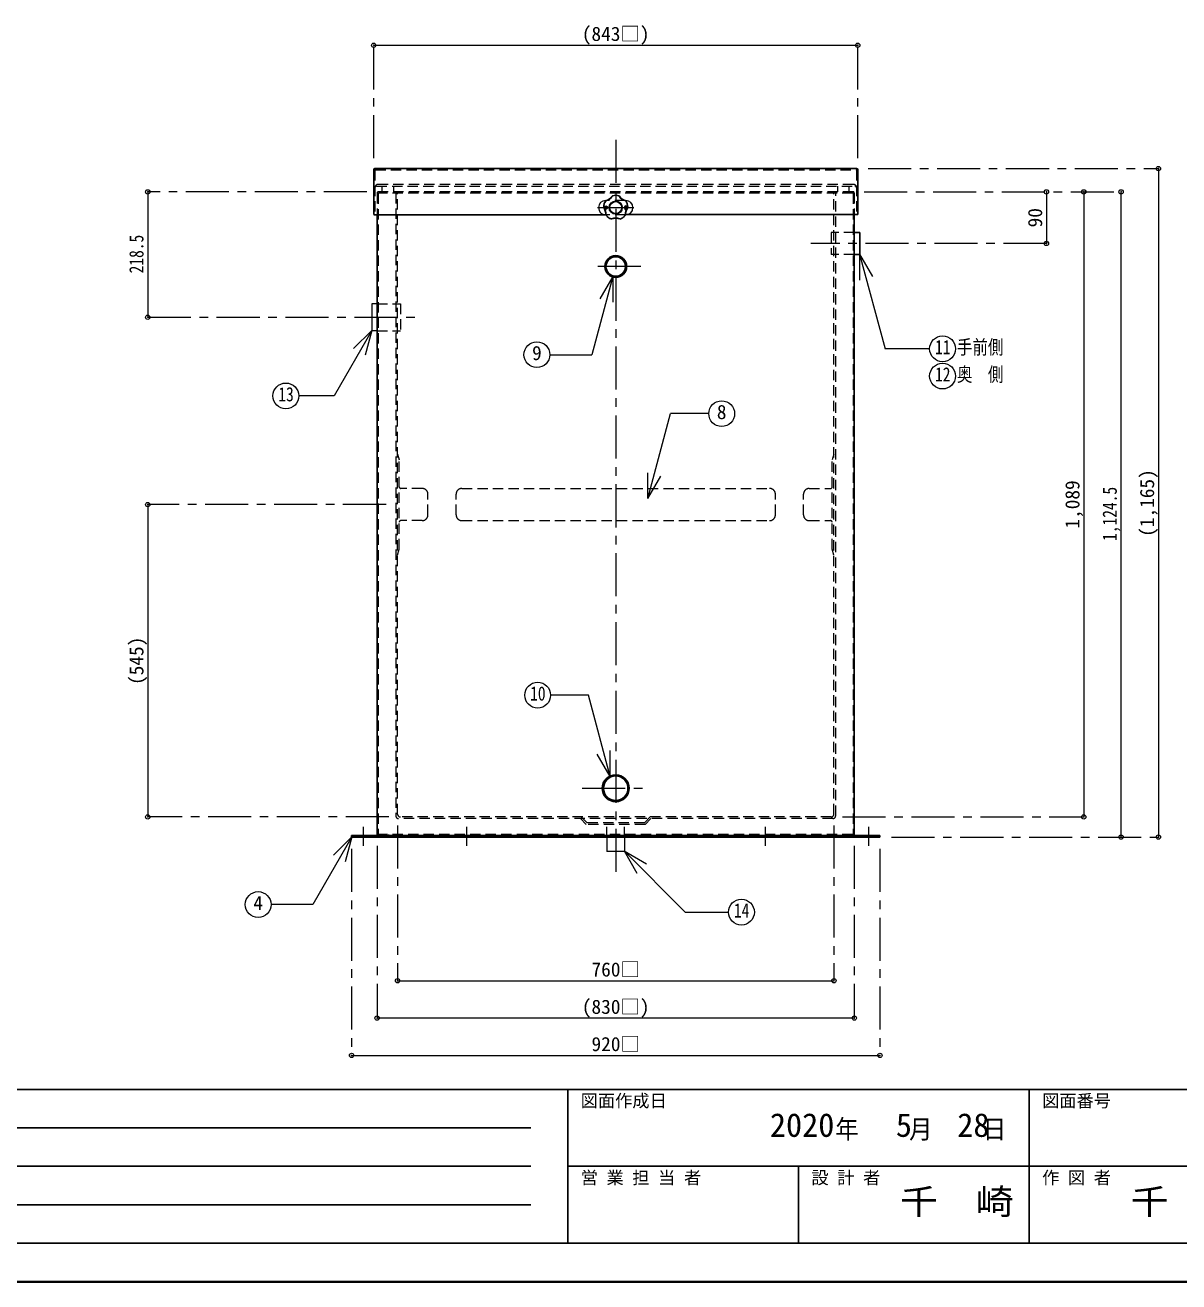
# Model space of a CAD drawing. Units: millimetres at full size, sheet at 1:15. Extents: x -3184 to 2891, y -2037 to 2178.
# Drawn here: x -1175 to 834, y -2037 to 152 of the extents above; entities that cross this region are included whole.
import ezdxf
from ezdxf.enums import TextEntityAlignment as Align

# ---------------------------------------------------------------- set-up
doc = ezdxf.new("R2010")
doc.units = ezdxf.units.MM
doc.header["$LTSCALE"] = 15
doc.header["$PDMODE"] = 32
doc.header["$PDSIZE"] = 7.5
doc.linetypes.add('CHAIN1', pattern=[8, 5, -1, 1, -1])
doc.linetypes.add('DASHED1', pattern=[1.8, 1.2, -0.6])
doc.layers.add('0-0', color=7, linetype='Continuous', lineweight=18)
doc.styles.add('ＭＳ ゴシック', font='')
doc.styles.get('ＭＳ ゴシック').set_extended_font_data('MS Gothic')

msp = doc.modelspace()

# ---------------------------------------------------------------- linework, layer by layer
at = {"layer": '0-0', "color": 4, "lineweight": 9}
for p, q in [((-568.2, 117.37), (274.8, 117.37)), ((798.3, -97.63), (798.3, -1262.63)), ((-961.7, -138.13), (-961.7, -356.63)), ((603.3, -138.13), (603.3, -228.13)), ((668.3, -138.13), (668.3, -1227.13)), ((733.3, -1262.63), (733.3, -138.13)), ((-961.7, -682.88), (-961.7, -1227.13)), ((-526.7, -1512.63), (233.3, -1512.63)), ((268.8, -1577.63), (-562.2, -1577.63)), ((-606.7, -1642.63), (313.3, -1642.63))]:
    msp.add_line(p, q, dxfattribs=at)
at = {"layer": '0-0', "color": 4, "linetype": 'CHAIN1', "lineweight": 9}
for p, q in [((-568.2, -79.63), (-568.2, 117.37)), ((274.8, -79.63), (274.8, 117.37)), ((-146.7, -47.63), (-146.7, -1337.13)), ((292.8, -97.63), (798.3, -97.63)), ((-580.2, -138.13), (-961.7, -138.13)), ((285.8, -138.13), (733.3, -138.13)), ((-178.2, -165.63), (-115.2, -165.63)), ((603.3, -228.13), (193.3, -228.13)), ((-102.7, -268.13), (-190.7, -268.13)), ((-961.7, -356.63), (-486.7, -356.63)), ((-546.7, -682.88), (-961.7, -682.88)), ((-205.2, -1177.13), (-88.2, -1177.13)), ((-541.7, -1227.13), (-961.7, -1227.13)), ((-586.7, -1244.63), (-586.7, -1277.63)), ((-526.7, -1242.13), (-526.7, -1512.63)), ((-406.7, -1244.63), (-406.7, -1277.63)), ((113.3, -1244.63), (113.3, -1277.63)), ((233.3, -1242.13), (233.3, -1512.63)), ((248.3, -1227.13), (668.3, -1227.13)), ((293.3, -1244.63), (293.3, -1277.63)), ((333.3, -1262.63), (798.3, -1262.63)), ((-606.7, -1282.63), (-606.7, -1642.63)), ((-562.2, -1277.63), (-562.2, -1577.63)), ((268.8, -1277.63), (268.8, -1577.63)), ((313.3, -1282.63), (313.3, -1642.63))]:
    msp.add_line(p, q, dxfattribs=at)
at = {"layer": '0-0', "color": 5, "lineweight": 25}
for p, q in [((-568.2, -99.63), (-568.2, -177.63)), ((-566.2, -97.63), (272.8, -97.63)), ((274.8, -99.63), (274.8, -177.63)), ((-568.2, -178.13), (-164.59, -178.13)), ((-562.2, -178.13), (-562.2, -1257.63)), ((-129.81, -177.63), (274.8, -177.63)), ((268.8, -1257.63), (268.8, -177.63)), ((268.8, -209.13), (278.3, -209.13)), ((278.3, -209.13), (278.3, -247.13)), ((268.8, -247.13), (278.3, -247.13)), ((-606.7, -1259.63), (-606.7, -1262.63)), ((313.3, -1259.63), (-606.7, -1259.63)), ((313.3, -1262.63), (-606.7, -1262.63)), ((313.3, -1259.63), (313.3, -1262.63))]:
    msp.add_line(p, q, dxfattribs=at)
at = {"layer": '0-0', "linetype": 'DASHED1'}
for p, q in [((-566.2, -100.63), (-566.2, -177.63)), ((-565.2, -99.63), (271.8, -99.63)), ((272.8, -100.63), (272.8, -177.63)), ((-563.2, -128.13), (269.8, -128.13)), ((266.8, -125.13), (-560.2, -125.13)), ((-553.2, -138.13), (-553.2, -128.13)), ((259.8, -138.13), (259.8, -128.13)), ((-562.2, -140.13), (-562.2, -177.63)), ((266.8, -138.13), (-560.2, -138.13)), ((-560.2, -141.13), (-560.2, -1256.88)), ((265.8, -140.13), (-559.2, -140.13)), ((-529.7, -140.13), (-529.7, -1225.13)), ((-526.7, -1222.13), (-526.7, -138.13)), ((233.3, -1222.13), (233.3, -140.13)), ((236.3, -1225.13), (236.3, -140.13)), ((266.8, -141.13), (266.8, -1256.63)), ((268.8, -140.13), (268.8, -177.63)), ((-129.81, -178.13), (-163.59, -178.13)), ((268.8, -247.13), (228.3, -247.13)), ((-414.7, -654.88), (121.3, -654.88)), ((-424.7, -700.88), (-424.7, -664.88)), ((131.3, -700.88), (131.3, -664.88)), ((-414.7, -710.88), (121.3, -710.88)), ((231.3, -1230.13), (-524.7, -1230.13)), ((228.3, -1227.13), (-521.7, -1227.13)), ((265.8, -1257.63), (-559.2, -1257.63)), ((-542.2, -1257.63), (-542.2, -1259.63)), ((-413.7, -1259.63), (-413.7, -1262.63)), ((-399.7, -1259.63), (-399.7, -1262.63)), ((106.3, -1259.63), (106.3, -1262.63)), ((120.3, -1259.63), (120.3, -1262.63)), ((248.8, -1257.63), (248.8, -1259.63))]:
    msp.add_line(p, q, dxfattribs=at)
at = {"layer": '0-0', "color": 4, "linetype": 'DASHED1', "lineweight": 9}
for p, q in [((-533.2, -138.13), (-533.2, -128.13)), ((239.8, -138.13), (239.8, -128.13)), ((-130.27, -153.13), (-163.14, -153.13)), ((-166.7, -163.88), (-164.2, -162.63)), ((-166.7, -163.88), (-166.7, -167.38)), ((-164.2, -168.63), (-166.7, -167.38)), ((-164.2, -162.63), (-161.7, -163.88)), ((-161.7, -167.38), (-164.2, -168.63)), ((-161.7, -163.88), (-161.7, -167.38)), ((-129.2, -162.63), (-131.7, -163.88)), ((-131.7, -163.88), (-131.7, -167.38)), ((-131.7, -167.38), (-129.2, -168.63)), ((-126.7, -163.88), (-129.2, -162.63)), ((-129.2, -168.63), (-126.7, -167.38)), ((-126.7, -163.88), (-126.7, -167.38)), ((-562.2, -333.13), (-521.7, -333.13)), ((-521.7, -333.13), (-521.7, -380.13)), ((-562.2, -380.13), (-521.7, -380.13)), ((-526.7, -594.88), (-523.7, -604.88)), ((-523.7, -760.88), (-523.7, -604.88)), ((233.3, -594.88), (230.3, -604.88)), ((230.3, -760.88), (230.3, -604.88)), ((-483.7, -654.88), (-520.7, -654.88)), ((190.3, -654.88), (227.3, -654.88)), ((-473.7, -700.88), (-473.7, -664.88)), ((180.3, -700.88), (180.3, -664.88)), ((-483.7, -710.88), (-520.7, -710.88)), ((190.3, -710.88), (227.3, -710.88)), ((-526.7, -770.88), (-523.7, -760.88)), ((233.3, -770.88), (230.3, -760.88)), ((-207.94, -1230.13), (-197.94, -1240.13)), ((-206.7, -1227.13), (-196.7, -1237.13)), ((-96.7, -1237.13), (-196.7, -1237.13)), ((-162.2, -1262.63), (-162.2, -1237.13)), ((-131.2, -1262.63), (-131.2, -1237.13)), ((-86.7, -1227.13), (-96.7, -1237.13)), ((-593.7, -1259.63), (-593.7, -1262.63)), ((-579.7, -1259.63), (-579.7, -1262.63)), ((286.3, -1259.63), (286.3, -1262.63)), ((300.3, -1259.63), (300.3, -1262.63))]:
    msp.add_line(p, q, dxfattribs=at)
at = {"layer": '0-0'}
for p, q in [((-164.2, -153.13), (-163.14, -153.13)), ((-130.27, -153.13), (-129.2, -153.13)), ((278.09, -246.72), (300.59, -285.69)), ((278.09, -246.72), (278.09, -291.72)), ((278.09, -246.72), (322.25, -411.55)), ((-151.91, -285.44), (-188.44, -421.8)), ((-151.91, -285.44), (-174.41, -324.41)), ((-151.91, -285.44), (-151.91, -330.44)), ((-571.7, -333.13), (-571.7, -380.13)), ((-562.2, -333.13), (-571.7, -333.13)), ((-571.28, -379.4), (-637.24, -493.65)), ((-571.28, -379.4), (-603.1, -411.22)), ((-571.28, -379.4), (-582.93, -422.87)), ((-562.2, -380.13), (-571.7, -380.13)), ((399.97, -411.55), (322.25, -411.55)), ((-261.44, -421.8), (-188.44, -421.8)), ((-637.24, -493.65), (-698.59, -493.65)), ((-90.72, -672.36), (-51.11, -524.56)), ((15.31, -524.56), (-51.11, -524.56)), ((-90.72, -672.36), (-90.72, -627.36)), ((-90.72, -672.36), (-68.22, -633.39)), ((-194.34, -1014.99), (-260.14, -1014.99)), ((-156.43, -1156.47), (-194.34, -1014.99)), ((-156.43, -1156.47), (-156.43, -1111.47)), ((-156.43, -1156.47), (-178.93, -1117.5)), ((-606.26, -1261.72), (-674.44, -1379.82)), ((-606.26, -1261.72), (-638.07, -1293.54)), ((-606.26, -1261.72), (-617.9, -1305.19)), ((-162.2, -1262.63), (-162.2, -1287.13)), ((-131.2, -1262.63), (-131.2, -1287.13)), ((-131.2, -1287.13), (-162.2, -1287.13)), ((-132.21, -1286.32), (-93.24, -1308.82)), ((-132.21, -1286.32), (-109.71, -1325.29)), ((-132.21, -1286.32), (-25.57, -1392.96)), ((-674.44, -1379.82), (-746.88, -1379.82)), ((-25.57, -1392.96), (49.67, -1392.96))]:
    msp.add_line(p, q, dxfattribs=at)
at = {"layer": '0-0', "color": 6, "lineweight": 25}
for p, q in [((-3116.7, -1701.77), (2823.3, -1701.77)), ((-230.27, -1969.63), (-230.27, -1701.77)), ((573.3, -1701.77), (573.3, -1969.63)), ((-1687.42, -1768.74), (-294.56, -1768.74)), ((-294.56, -1835.7), (-1687.42, -1835.7)), ((2823.3, -1835.7), (-230.27, -1835.7)), ((171.51, -1969.63), (171.51, -1835.7)), ((-294.56, -1902.67), (-1687.42, -1902.67)), ((2823.3, -1969.63), (-3116.7, -1969.63))]:
    msp.add_line(p, q, dxfattribs=at)
at = {"layer": '0-0', "color": 1, "lineweight": 40}
msp.add_line((2890.8, -2037.13), (-3184.2, -2037.13), dxfattribs=at)
at = {"layer": '0-0', "linetype": 'DASHED1'}
msp.add_lwpolyline([(268.8, -209.13), (228.3, -209.13), (228.3, -247.13)], dxfattribs=at)
at = {"layer": '0-0', "color": 4, "linetype": 'DASHED1', "lineweight": 9}
msp.add_lwpolyline([(-85.46, -1230.13), (-95.46, -1240.13), (-197.94, -1240.13)], dxfattribs=at)
for centre in [(-164.2, -165.63), (-129.2, -165.63)]:
    msp.add_circle(centre, 1.5, dxfattribs=at)
at = {"layer": '0-0', "color": 4, "lineweight": 9}
msp.add_circle((-146.7, -165.63), 11.5, dxfattribs=at)
at = {"layer": '0-0'}
for centre, radius in [((-146.7, -165.63), 10.5), ((422.47, -411.55), 22.5), ((-283.94, -421.8), 22.5), ((422.47, -459.05), 22.5), ((-721.09, -493.65), 22.5), ((37.81, -524.56), 22.5), ((-282.64, -1014.99), 22.5), ((-769.38, -1379.82), 22.5), ((72.17, -1392.96), 22.5)]:
    msp.add_circle(centre, radius, dxfattribs=at)
at = {"layer": '0-0', "color": 5, "lineweight": 25}
for centre, radius in [((-146.7, -268.13), 19), ((-146.7, -268.13), 17), ((-146.7, -1177.13), 23.5), ((-146.7, -1177.13), 21.35)]:
    msp.add_circle(centre, radius, dxfattribs=at)
for centre, start, end in [((-566.2, -99.63), 90, 180), ((272.8, -99.63), 0, 90), ((-560.2, -1257.63), 180, 270), ((266.8, -1257.63), 270, 0)]:
    msp.add_arc(centre, 2, start, end, dxfattribs=at)
at = {"layer": '0-0', "linetype": 'DASHED1'}
for centre, radius, start, end in [((-565.2, -100.63), 1, 90, 180), ((271.8, -100.63), 1, 0, 90), ((-560.2, -131.13), 6, 90, 180), ((-563.2, -131.13), 3, 90, 180), ((266.8, -131.13), 6, 0, 90), ((269.8, -131.13), 3, 0, 90), ((-560.2, -140.13), 2, 90, 180), ((-559.2, -141.13), 1, 90, 180), ((265.8, -141.13), 1, 0, 90), ((266.8, -140.13), 2, 0, 90), ((-414.7, -664.88), 10, 90, 180), ((121.3, -664.88), 10, 0, 90), ((-414.7, -700.88), 10, 180, 270), ((121.3, -700.88), 10, 270, 0), ((-524.7, -1225.13), 5, 180, 270), ((-521.7, -1222.13), 5, 180, 270), ((228.3, -1222.13), 5, 270, 0), ((231.3, -1225.13), 5, 270, 0), ((-559.2, -1256.63), 1, 180, 270), ((265.8, -1256.63), 1, 270, 0)]:
    msp.add_arc(centre, radius, start, end, dxfattribs=at)
at = {"layer": '0-0'}
for centre, radius, start, end in [((-164.2, -165.63), 12.5, 90, 270), ((-175.54, -125.93), 29.89, 291.41115, 320.58885), ((-168.45, -135.69), 18.83, 283.0119, 328.9881), ((-146.7, -165.63), 21.5, 74.5, 105.5), ((-146.7, -165.63), 21, 74.5, 105.5), ((-124.95, -135.69), 18.83, 211.0119, 256.9881), ((-117.86, -125.93), 29.89, 219.41115, 248.58885), ((-129.2, -165.63), 12.5, 270, 90), ((-146.7, -165.63), 21.5, 146.5, 177.5), ((-193.37, -180.79), 29.89, 3.41115, 32.58885), ((-181.9, -177.07), 18.83, 355.0119, 40.9881), ((-146.7, -165.63), 21, 146.5, 177.5), ((-111.51, -177.07), 18.83, 139.0119, 184.9881), ((-100.04, -180.79), 29.89, 147.41115, 176.58885), ((-146.7, -165.63), 21, 2.5, 33.5), ((-146.7, -165.63), 21.5, 2.5, 33.5), ((-146.7, -165.63), 21.5, 218.5, 249.5), ((-146.7, -165.63), 21, 218.5, 249.5), ((-146.7, -214.7), 29.89, 75.41115, 104.58885), ((-146.7, -202.64), 18.83, 67.0119, 112.9881), ((-146.7, -165.63), 21, 290.5, 321.5), ((-146.7, -165.63), 21.5, 290.5, 321.5)]:
    msp.add_arc(centre, radius, start, end, dxfattribs=at)
at = {"layer": '0-0', "color": 4, "linetype": 'DASHED1', "lineweight": 9}
for centre, radius, start, end in [((-520.7, -651.88), 3, 180, 270), ((-483.7, -664.88), 10, 0, 90), ((190.3, -664.88), 10, 90, 180), ((227.3, -651.88), 3, 270, 0), ((-520.7, -713.88), 3, 90, 180), ((-483.7, -700.88), 10, 270, 0), ((190.3, -700.88), 10, 180, 270), ((227.3, -713.88), 3, 0, 90)]:
    msp.add_arc(centre, radius, start, end, dxfattribs=at)
at = {"layer": '0-0', "color": 1}
for p in [(-568.2, 117.37), (274.8, 117.37), (798.3, -97.63), (-961.7, -138.13), (603.3, -138.13), (668.3, -138.13), (733.3, -138.13), (603.3, -228.13), (-961.7, -356.63), (-961.7, -682.88), (-961.7, -1227.13), (668.3, -1227.13), (733.3, -1262.13), (798.3, -1262.13), (-526.7, -1512.63), (233.3, -1512.63), (-562.2, -1577.63), (268.8, -1577.63), (-606.7, -1642.63), (313.3, -1642.63)]:
    msp.add_point(p, dxfattribs=at)

# ---------------------------------------------------------------- texts
at = {"layer": '0-0', "style": 'ＭＳ ゴシック'}
for s, height, p in [('(843□)', 24.74, (-205.76, 117.37)), ('9', 24.74, (-292.38, -438.67)), ('8', 24.74, (29.37, -541.44)), ('4', 24.74, (-777.82, -1396.7)), ('760□', 24.74, (-188.89, -1512.63)), ('(830□)', 24.74, (-205.76, -1577.63)), ('920□', 24.74, (-188.89, -1642.63)), ('図面作成日', 21.99, (-207.77, -1739.27)), ('図面番号', 21.99, (595.8, -1739.27)), ('2020', 41.24, (121.8, -1796.86)), ('5', 41.24, (341.17, -1796.86)), ('28', 41.24, (448.05, -1796.86)), ('営 業 担 当 者', 21.99, (-207.77, -1873.2)), ('設 計 者', 21.99, (194.01, -1873.2)), ('作 図 者', 21.99, (595.8, -1873.2))]:
    msp.add_text(s, height=height, dxfattribs=at).set_placement(p, align=Align.BOTTOM_LEFT)
for s, p in [('90', (603.3, -200.01)), ('(1,165)', (798.3, -739.19)), ('1,089', (668.3, -724.82)), ('(545)', (-961.7, -997.19))]:
    msp.add_text(s, height=24.74, rotation=90, dxfattribs=at).set_placement(p, align=Align.BOTTOM_LEFT)
at = {"layer": '0-0', "style": 'ＭＳ ゴシック', "width": 0.8}
for s, p in [('218.5', (-961.7, -280.19)), ('1,124.5', (733.3, -746.32))]:
    msp.add_text(s, height=24.74, rotation=90, dxfattribs=at).set_placement(p, align=Align.BOTTOM_LEFT)
at = {"layer": '0-0', "style": 'ＭＳ ゴシック'}
for s, height, width, p in [('手前側', 24.74, 0.8, (447.47, -428.42)), ('11', 24.74, 0.8, (409.35, -428.42)), ('12', 24.74, 0.8, (409.35, -475.92)), ('奥\u3000側', 24.74, 0.8, (447.47, -475.92)), ('13', 24.74, 0.8, (-734.21, -510.53)), ('10', 24.74, 0.8, (-295.76, -1031.86)), ('14', 24.74, 0.8, (59.04, -1409.84)), ('千\u3000崎', 43.99, 1.1, (348.3, -1932.67)), ('千\u3000崎', 43.99, 1.1, (750.08, -1932.67))]:
    msp.add_text(s, height=height, dxfattribs=dict(at, width=width)).set_placement(p, align=Align.BOTTOM_LEFT)
at = {"layer": '0-0', "insert": (235.8, -1791.24), "char_height": 32.99, "attachment_point": 7, "style": 'ＭＳ ゴシック'}
msp.add_mtext('\\T1.27;\\W0.9;年\\~\\~\\~月\\~\\~\\~日', dxfattribs=at)

doc.saveas('drawing.dxf')
